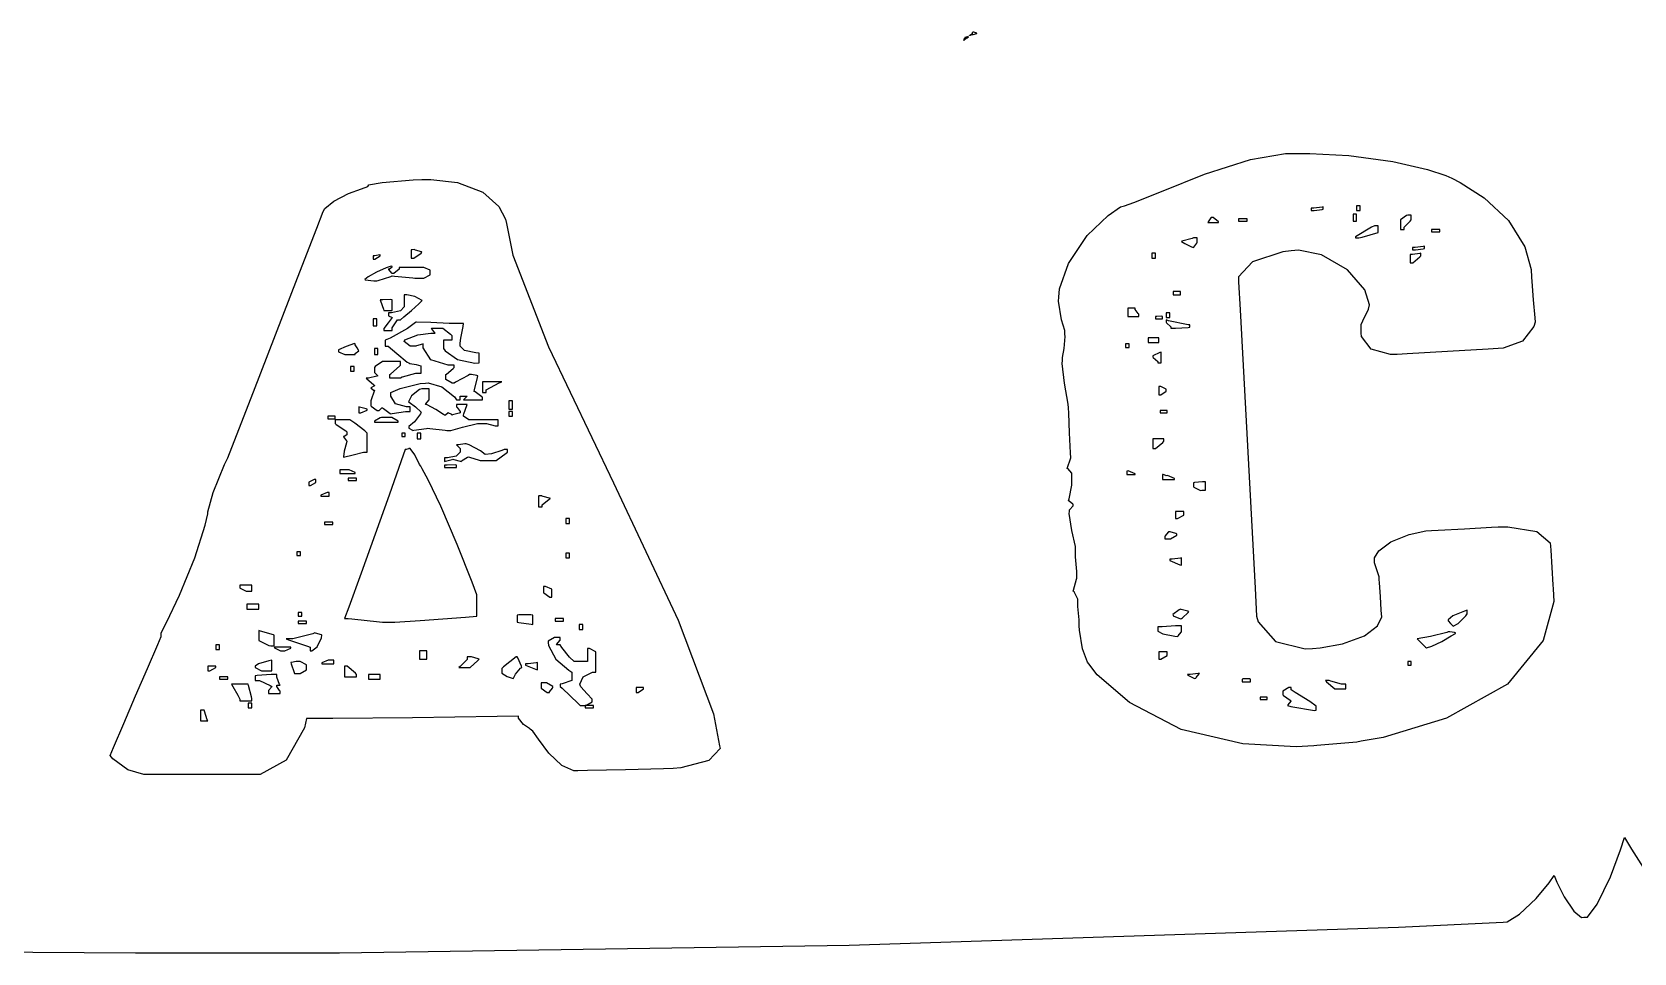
# Model space of a CAD drawing. Extents: x 71 to 283, y 22 to 328.
# Drawn here: x 173.41 to 220.87, y 21.52 to 48.82 of the extents above; entities that cross this region are included whole.
import ezdxf

# ---------------------------------------------------------------- set-up
doc = ezdxf.new("R2010")
doc.units = 0
doc.header["$MEASUREMENT"] = 0

msp = doc.modelspace()

# ---------------------------------------------------------------- linework, layer by layer
at = {"color": 40}
for points in [[(201.047, 48.6473), (201.047, 48.6473), (201.047, 48.6473), (201.047, 48.6473), (201.047, 48.6392), (201.013, 48.6131), (201.013, 48.6131), (201.013, 48.5771), (201.021, 48.587), (201.094, 48.6473), (201.119, 48.6473), (201.154, 48.6833), (201.126, 48.6833), (201.047, 48.6572), (201.047, 48.6473), (201.047, 48.6473), (201.047, 48.6473), (201.047, 48.6473)], [(201.19, 48.7193), (201.19, 48.7288), (201.294, 48.7549), (201.4, 48.7811), (201.4, 48.7895), (201.4, 48.7895), (201.312, 48.8156), (201.296, 48.8237), (201.296, 48.8237), (201.26, 48.799), (201.26, 48.7895), (201.26, 48.7729), (201.206, 48.7193), (201.19, 48.7193)]]:
    msp.add_lwpolyline(points, close=True, dxfattribs=at)
at = {"color": 7}
for points in [[(210.891, 45.2258), (211.274, 45.2258), (212.424, 45.1612), (213.725, 44.9887), (214.755, 44.7506), (215.303, 44.5685), (215.477, 44.486), (215.725, 44.3618), (216.431, 43.9099), (217.161, 43.2333), (217.639, 42.4519), (217.828, 41.7834), (217.84, 41.5576), (217.848, 41.4253), (217.892, 40.8877), (217.937, 40.349), (217.946, 40.2167), (217.91, 40.0939), (217.57, 39.6572), (217.001, 39.4504), (216.852, 39.4409), (216.552, 39.4243), (215.353, 39.3527), (214.153, 39.2825), (213.854, 39.2645), (213.661, 39.2645), (213.086, 39.4229), (212.804, 39.7937), (212.795, 39.8999), (212.795, 39.944), (212.795, 40.0431), (212.795, 40.0763), (212.795, 40.1493), (212.888, 40.3684), (212.998, 40.579), (213.008, 40.6054), (213.041, 40.7335), (212.897, 41.1787), (212.39, 41.7738), (211.618, 42.2176), (210.934, 42.358), (210.715, 42.3333), (210.467, 42.3072), (209.567, 42.0067), (209.161, 41.5643), (209.161, 41.4154), (209.205, 40.5874), (209.646, 32.3329), (209.69, 31.5033), (209.735, 31.3366), (210.256, 30.7496), (211.129, 30.5332), (211.35, 30.5511), (211.573, 30.569), (212.239, 30.6862), (212.888, 30.9177), (213.277, 31.2208), (213.4, 31.4882), (213.395, 31.5736), (213.385, 31.6797), (213.359, 32.0849), (213.333, 32.4914), (213.324, 32.5961), (213.324, 32.6678), (213.254, 32.88), (213.184, 33.0908), (213.184, 33.1611), (213.184, 33.2314), (213.313, 33.4381), (213.673, 33.7082), (214.211, 33.9259), (214.709, 34.0321), (214.878, 34.0431), (215.07, 34.0527), (215.85, 34.0968), (216.648, 34.1409), (216.852, 34.1492), (217.139, 34.1492), (217.999, 34.0128), (218.396, 33.682), (218.405, 33.5842), (218.414, 33.4615), (218.44, 32.9503), (218.466, 32.439), (218.476, 32.315), (218.499, 31.9388), (218.187, 30.7812), (217.129, 29.4886), (215.324, 28.4799), (213.438, 27.9108), (212.795, 27.7992), (212.663, 27.773), (211.481, 27.6669), (211.384, 27.6572), (210.862, 27.6269), (209.285, 27.7165), (207.456, 28.1478), (205.922, 28.9429), (204.97, 29.7684), (204.717, 30.0922), (204.681, 30.146), (204.535, 30.5373), (204.443, 31.0885), (204.435, 31.2208), (204.435, 31.3972), (204.399, 31.7941), (204.399, 31.9264), (204.399, 32.0063), (204.284, 32.2268), (204.258, 32.2433), (204.266, 32.2792), (204.355, 32.5975), (204.365, 32.6319), (204.365, 32.8263), (204.329, 33.2631), (204.329, 33.4078), (204.329, 33.5676), (204.213, 34.0472), (204.134, 34.546), (204.152, 34.6081), (204.152, 34.6618), (204.258, 34.7803), (204.258, 34.8189), (204.249, 34.8286), (204.134, 34.9167), (204.118, 34.925), (204.134, 34.987), (204.222, 35.3907), (204.222, 35.5244), (204.222, 35.5685), (204.222, 35.6676), (204.222, 35.7008), (204.222, 35.7449), (204.103, 35.8856), (204.082, 35.8771), (204.09, 35.9131), (204.178, 36.1692), (204.188, 36.1957), (204.178, 36.3456), (204.152, 36.9369), (204.126, 37.5281), (204.118, 37.677), (204.108, 37.7927), (204.002, 38.4101), (203.932, 38.9915), (203.942, 39.0881), (203.942, 39.1763), (203.988, 39.4367), (204.02, 39.7937), (204.012, 39.8639), (204.012, 39.9715), (203.91, 40.2925), (203.825, 40.8436), (203.835, 40.9582), (203.853, 41.2129), (204.118, 41.9587), (204.673, 42.7923), (205.293, 43.3888), (205.66, 43.6397), (205.776, 43.6742), (206.054, 43.7653), (206.871, 44.0958), (208.147, 44.6098), (209.515, 45.0441), (210.546, 45.2258), (210.891, 45.2258)], [(184.962, 44.45), (185.225, 44.4556), (186.017, 44.3604), (186.768, 44.0764), (187.242, 43.652), (187.439, 43.2774), (187.465, 43.1451), (187.658, 42.2081), (188.715, 39.4945), (190.637, 35.4542), (192.551, 31.3876), (193.596, 28.6136), (193.781, 27.6572), (193.798, 27.5787), (193.463, 27.23), (192.633, 27.0054), (192.404, 26.9875), (192.122, 26.9792), (190.993, 26.953), (189.865, 26.9269), (189.582, 26.9172), (189.462, 26.9172), (189.103, 27.0757), (188.717, 27.4423), (188.411, 27.8557), (188.242, 28.0913), (188.171, 28.1519), (188.153, 28.1699), (187.967, 28.2939), (187.818, 28.4786), (187.818, 28.5392), (187.191, 28.5309), (184.679, 28.4923), (182.324, 28.4689), (181.54, 28.4689), (181.478, 28.196), (180.939, 27.2314), (180.172, 26.8111), (179.917, 26.8111), (179.541, 26.8111), (178.412, 26.8111), (177.264, 26.8111), (176.882, 26.8111), (176.722, 26.8111), (176.247, 26.9489), (175.798, 27.2796), (175.719, 27.3761), (175.82, 27.6131), (176.124, 28.3242), (176.477, 29.14), (176.828, 29.9558), (177.134, 30.6669), (177.235, 30.9039), (177.235, 31.0086), (177.395, 31.3187), (177.777, 32.1248), (178.231, 33.23), (178.542, 34.2057), (178.612, 34.5364), (178.62, 34.5984), (178.778, 35.1675), (179.113, 36.0013), (179.211, 36.1957), (179.4, 36.6875), (179.969, 38.1607), (180.622, 39.8473), (181.274, 41.5339), (181.843, 43.0071), (182.033, 43.4979), (182.086, 43.5913), (182.352, 43.8132), (182.783, 44.0313), (183.174, 44.1773), (183.356, 44.2475), (183.374, 44.2736), (183.374, 44.2958), (183.783, 44.3618), (184.705, 44.4419), (184.962, 44.45)], [(212.655, 43.6742), (212.655, 43.6397), (212.655, 43.5599), (212.655, 43.5321), (212.681, 43.5321), (212.74, 43.5321), (212.761, 43.5321), (212.761, 43.5321), (212.761, 43.6397), (212.761, 43.6742), (212.733, 43.6742), (212.674, 43.6742), (212.655, 43.6742)], [(208.351, 43.3215), (208.341, 43.313), (208.253, 43.1973), (208.245, 43.1793), (208.323, 43.1793), (208.501, 43.1793), (208.562, 43.1793), (208.566, 43.1959), (208.405, 43.3215), (208.351, 43.3215)], [(209.161, 43.2855), (209.161, 43.2689), (209.161, 43.229), (209.161, 43.2153), (209.223, 43.2153), (209.363, 43.2153), (209.41, 43.2153), (209.41, 43.2333), (209.41, 43.2731), (209.41, 43.2855), (209.348, 43.2855), (209.207, 43.2855), (209.161, 43.2855)], [(211.314, 43.604), (211.314, 43.586), (211.314, 43.5462), (211.314, 43.5321), (211.402, 43.5321), (211.631, 43.5599), (211.667, 43.5681), (211.667, 43.586), (211.667, 43.6259), (211.667, 43.6383), (211.631, 43.6301), (211.393, 43.604), (211.314, 43.604)], [(212.549, 43.4276), (212.549, 43.3751), (212.549, 43.2551), (212.549, 43.2153), (212.575, 43.2153), (212.634, 43.2153), (212.655, 43.2153), (212.655, 43.2689), (212.655, 43.3888), (212.655, 43.4276), (212.655, 43.4276), (212.575, 43.4276), (212.549, 43.4276)], [(213.96, 43.2153), (213.96, 43.1546), (213.96, 43.0156), (213.96, 42.9687), (213.986, 42.9687), (214.045, 42.9687), (214.066, 42.9687), (214.066, 43.0403), (214.241, 43.2167), (214.277, 43.2513), (214.277, 43.2869), (214.277, 43.3656), (214.277, 43.3917), (214.25, 43.3917), (214.191, 43.3917), (214.172, 43.3917), (214.136, 43.3836), (213.96, 43.258), (213.96, 43.2153)], [(207.469, 42.6159), (207.469, 42.6159), (207.566, 42.5552), (207.768, 42.4575), (207.822, 42.4395), (207.83, 42.449), (207.917, 42.5633), (207.927, 42.5799), (207.927, 42.5799), (207.927, 42.6875), (207.927, 42.7221), (207.9, 42.7221), (207.841, 42.7221), (207.822, 42.7221), (207.786, 42.7041), (207.477, 42.6254), (207.469, 42.6159)], [(212.619, 42.7221), (212.645, 42.7221), (212.704, 42.7221), (212.725, 42.7221), (212.821, 42.7397), (213.29, 42.8847), (213.29, 42.9327), (213.29, 42.9327), (213.29, 43.0403), (213.29, 43.0749), (213.262, 43.0749), (213.203, 43.0749), (213.184, 43.0749), (213.096, 43.0403), (212.627, 42.7482), (212.619, 42.7221)], [(214.878, 42.9687), (214.878, 42.9521), (214.878, 42.9122), (214.878, 42.8985), (214.938, 42.8985), (215.077, 42.8985), (215.124, 42.8985), (215.124, 42.9161), (215.124, 42.9563), (215.124, 42.9687), (215.062, 42.9687), (214.923, 42.9687), (214.878, 42.9687)], [(184.643, 42.3693), (184.643, 42.3072), (184.643, 42.1679), (184.643, 42.121), (184.722, 42.121), (184.934, 42.2712), (184.962, 42.2974), (184.944, 42.3072), (184.766, 42.3609), (184.749, 42.3693), (184.74, 42.3788), (184.667, 42.3693), (184.643, 42.3693)], [(206.587, 42.2631), (206.587, 42.2286), (206.587, 42.1488), (206.587, 42.121), (206.613, 42.121), (206.671, 42.121), (206.692, 42.121), (206.692, 42.121), (206.692, 42.2286), (206.692, 42.2631), (206.666, 42.2631), (206.606, 42.2631), (206.587, 42.2631)], [(214.242, 42.2271), (214.242, 42.1665), (214.242, 42.0275), (214.242, 41.9806), (214.321, 41.9806), (214.532, 42.1584), (214.559, 42.1929), (214.559, 42.2106), (214.559, 42.2508), (214.559, 42.2631), (214.532, 42.2547), (214.314, 42.2271), (214.242, 42.2271)], [(214.313, 42.4395), (214.313, 42.4229), (214.313, 42.3831), (214.313, 42.3693), (214.401, 42.3693), (214.629, 42.3954), (214.665, 42.4035), (214.665, 42.4215), (214.665, 42.4614), (214.665, 42.4737), (214.629, 42.4656), (214.391, 42.4395), (214.313, 42.4395)], [(183.268, 41.4874), (183.276, 41.4789), (183.534, 41.4514), (183.621, 41.4514), (183.665, 41.4609), (184.036, 41.5756), (184.08, 41.5918), (184.15, 41.5837), (184.687, 41.5315), (184.749, 41.5216), (184.802, 41.5216), (184.922, 41.5216), (184.962, 41.5216), (185.022, 41.5216), (185.208, 41.6292), (185.208, 41.6638), (185.208, 41.6814), (185.208, 41.7216), (185.208, 41.734), (185.208, 41.7615), (185.022, 41.8401), (184.962, 41.8401), (184.793, 41.8401), (184.416, 41.8401), (184.29, 41.8401), (184.29, 41.7961), (184.132, 41.6638), (184.08, 41.6638), (184.07, 41.6733), (183.982, 41.7876), (183.974, 41.8042), (184, 41.8042), (184.08, 41.8578), (184.08, 41.8744), (184.052, 41.8842), (183.902, 41.8345), (183.619, 41.7079), (183.364, 41.5685), (183.268, 41.4874), (183.268, 41.4874)], [(183.515, 42.1929), (183.515, 42.1665), (183.515, 42.1072), (183.515, 42.0867), (183.567, 42.0867), (183.727, 42.1929), (183.727, 42.2271), (183.709, 42.219), (183.563, 42.1929), (183.515, 42.1929)], [(183.727, 40.8862), (183.735, 40.852), (183.823, 40.6054), (183.833, 40.5694), (183.894, 40.5694), (184.033, 40.5694), (184.08, 40.5694), (184.08, 40.6495), (184.08, 40.827), (184.08, 40.8862), (184.044, 40.8961), (183.805, 40.8862), (183.727, 40.8862)], [(184.433, 41.0284), (184.433, 40.9497), (184.433, 40.7705), (184.433, 40.7099), (184.433, 40.6714), (184.321, 40.5529), (184.06, 40.4992), (183.974, 40.4992), (183.974, 40.4827), (183.974, 40.4428), (183.974, 40.429), (183.974, 40.411), (184.08, 40.3571), (184.08, 40.3571), (184.08, 40.3571), (183.956, 40.2043), (183.833, 40.0293), (183.833, 39.9701), (183.894, 39.9701), (184.033, 39.9701), (184.08, 39.9701), (184.08, 40.0498), (184.237, 40.2869), (184.29, 40.2869), (184.324, 40.2869), (184.426, 40.3765), (184.653, 40.5694), (184.866, 40.7638), (184.962, 40.852), (184.962, 40.852), (184.966, 40.8658), (184.749, 40.9801), (184.511, 41.0284), (184.433, 41.0284)], [(207.221, 41.1346), (207.221, 41.1081), (207.221, 41.0489), (207.221, 41.0284), (207.274, 41.0284), (207.393, 41.0284), (207.433, 41.0284), (207.433, 41.0559), (207.433, 41.1152), (207.433, 41.1346), (207.38, 41.1346), (207.26, 41.1346), (207.221, 41.1346)], [(205.882, 40.6396), (205.882, 40.579), (205.882, 40.44), (205.882, 40.3931), (205.96, 40.3931), (206.138, 40.3931), (206.199, 40.3931), (206.199, 40.411), (206.199, 40.4509), (206.199, 40.4633), (206.181, 40.4813), (206.092, 40.6012), (206.092, 40.6396), (206.039, 40.6396), (205.92, 40.6396), (205.882, 40.6396)], [(206.692, 40.3931), (206.692, 40.3765), (206.692, 40.3366), (206.692, 40.3229), (206.744, 40.3229), (206.864, 40.3229), (206.904, 40.3229), (206.904, 40.3408), (206.904, 40.3807), (206.904, 40.3931), (206.877, 40.4026), (206.737, 40.3931), (206.692, 40.3931)], [(207.01, 40.4992), (207.01, 40.4647), (207.01, 40.3849), (207.01, 40.3571), (207.036, 40.3571), (207.096, 40.3571), (207.117, 40.3571), (207.117, 40.3571), (207.117, 40.4647), (207.117, 40.4992), (207.089, 40.4992), (207.029, 40.4992), (207.01, 40.4992)], [(184.785, 40.2167), (184.775, 40.2086), (184.537, 40.0322), (184.016, 39.7496), (183.867, 39.6875), (183.867, 39.6434), (183.867, 39.5443), (183.867, 39.5111), (183.956, 39.5111), (184.22, 39.292), (184.519, 39.0356), (184.573, 39.0179), (184.599, 38.9999), (184.788, 38.9654), (184.926, 38.9255), (184.926, 38.9117), (184.926, 38.8592), (184.926, 38.7396), (184.926, 38.6994), (184.775, 38.6994), (184.379, 38.5865), (184.326, 38.559), (184.246, 38.559), (184.069, 38.559), (184.01, 38.559), (184.01, 38.5865), (184.01, 38.6457), (184.01, 38.6651), (184.044, 38.6913), (184.299, 38.9199), (184.326, 38.946), (184.326, 38.9738), (184.326, 39.0331), (184.326, 39.0521), (184.211, 39.0521), (183.953, 39.0521), (183.867, 39.0521), (183.788, 39.0521), (183.577, 38.9033), (183.551, 38.8758), (183.551, 38.8758), (183.551, 38.771), (183.551, 38.7354), (183.559, 38.7269), (183.647, 38.6387), (183.657, 38.6292), (183.621, 38.6211), (183.382, 38.559), (183.304, 38.559), (183.33, 38.5424), (183.523, 38.3741), (183.551, 38.3466), (183.551, 38.33), (183.444, 38.2764), (183.444, 38.2764), (183.444, 38.2764), (183.523, 38.2062), (183.551, 38.2062), (183.541, 38.1716), (183.453, 37.9236), (183.444, 37.8876), (183.444, 37.8876), (183.444, 37.7832), (183.444, 37.7472), (183.453, 37.7306), (183.63, 37.6068), (183.691, 37.6068), (183.691, 37.6068), (183.77, 37.677), (183.797, 37.677), (183.823, 37.6604), (184.016, 37.5186), (184.044, 37.5006), (184.078, 37.5102), (184.475, 37.5708), (184.609, 37.5708), (184.609, 37.5708), (184.609, 37.677), (184.609, 37.7112), (184.501, 37.7112), (184.18, 37.8008), (184.044, 38.0256), (184.044, 38.1), (184.044, 38.1399), (184.317, 38.2584), (184.908, 38.4006), (185.068, 38.4168), (185.146, 38.4267), (185.552, 38.3025), (185.922, 38.0037), (185.984, 37.9236), (186.01, 37.9236), (186.069, 37.9236), (186.09, 37.9236), (186.09, 37.9511), (186.09, 38.0104), (186.09, 38.0298), (186.142, 38.0298), (186.262, 38.0298), (186.303, 38.0298), (186.293, 38.0213), (186.205, 37.9331), (186.196, 37.9236), (186.337, 37.9236), (186.654, 37.9236), (186.76, 37.9236), (186.76, 37.9416), (186.76, 37.9815), (186.76, 37.9938), (186.734, 38.0118), (186.539, 38.1536), (186.513, 38.1702), (186.522, 38.2143), (186.61, 38.5851), (186.619, 38.6292), (186.592, 38.6387), (186.426, 38.6651), (186.373, 38.6651), (186.329, 38.6387), (185.958, 38.4447), (185.914, 38.4168), (185.852, 38.4168), (185.667, 38.5244), (185.667, 38.559), (185.667, 38.5865), (185.667, 38.6457), (185.667, 38.6651), (185.693, 38.6828), (185.886, 38.8497), (185.914, 38.8758), (185.914, 38.8938), (185.914, 38.9336), (185.914, 38.946), (185.742, 38.946), (185.229, 39.1061), (184.996, 39.4628), (184.996, 39.5813), (184.978, 39.5732), (184.802, 39.5206), (184.785, 39.5111), (184.758, 39.5111), (184.699, 39.5111), (184.679, 39.5111), (184.617, 39.5111), (184.433, 39.6515), (184.433, 39.6515), (184.459, 39.6956), (184.838, 39.842), (185.221, 39.8999), (185.349, 39.8999), (185.339, 39.9094), (185.252, 40.0237), (185.244, 40.0403), (185.305, 40.0403), (185.444, 40.0403), (185.491, 40.0403), (185.579, 40.0403), (185.808, 39.8639), (185.844, 39.8279), (185.844, 39.8279), (185.844, 39.7235), (185.844, 39.6875), (185.782, 39.6875), (185.642, 39.6875), (185.597, 39.6875), (185.597, 39.6268), (185.597, 39.4878), (185.597, 39.4409), (185.649, 39.3707), (186.019, 39.11), (186.531, 39.0095), (186.655, 39.0179), (186.655, 39.0881), (186.655, 39.2465), (186.655, 39.2987), (186.557, 39.3086), (186.227, 39.3845), (186.09, 39.5069), (186.09, 39.5471), (186.09, 39.5965), (186.116, 39.7454), (186.178, 40.0925), (186.196, 40.1807), (186.134, 40.1807), (185.995, 40.1807), (185.95, 40.1807), (185.766, 40.1807), (185.221, 40.2124), (184.802, 40.2262), (184.785, 40.2167)], [(183.515, 40.3229), (183.515, 40.2703), (183.515, 40.1507), (183.515, 40.1105), (183.541, 40.1105), (183.6, 40.1105), (183.621, 40.1105), (183.621, 40.1645), (183.621, 40.284), (183.621, 40.3229), (183.593, 40.3229), (183.534, 40.3229), (183.515, 40.3229)], [(207.01, 40.2869), (207.01, 40.2703), (207.01, 40.2304), (207.01, 40.2167), (207.027, 40.2001), (207.151, 40.0801), (207.151, 40.0403), (207.292, 40.0403), (207.662, 40.0678), (207.716, 40.0763), (207.716, 40.0939), (207.716, 40.1341), (207.716, 40.1465), (207.662, 40.138), (207.081, 40.2608), (207.01, 40.2869)], [(182.492, 39.3707), (182.492, 39.3442), (182.677, 39.2645), (182.739, 39.2645), (182.8, 39.2645), (182.939, 39.2645), (182.985, 39.2645), (182.985, 39.292), (183.092, 39.3707), (183.092, 39.3707), (183.092, 39.3707), (183.038, 39.4642), (182.985, 39.5524), (182.985, 39.5813), (182.967, 39.5912), (182.711, 39.503), (182.492, 39.4035), (182.492, 39.3707)], [(183.551, 39.4409), (183.551, 39.3968), (183.551, 39.2977), (183.551, 39.2645), (183.577, 39.2645), (183.636, 39.2645), (183.657, 39.2645), (183.657, 39.3086), (183.657, 39.4077), (183.657, 39.4409), (183.629, 39.4409), (183.57, 39.4409), (183.551, 39.4409)], [(205.81, 39.5813), (205.81, 39.5552), (205.81, 39.4959), (205.81, 39.4751), (205.836, 39.4751), (205.896, 39.4751), (205.916, 39.4751), (205.916, 39.503), (205.916, 39.5623), (205.916, 39.5813), (205.889, 39.5813), (205.829, 39.5813), (205.81, 39.5813)], [(206.481, 39.7577), (206.481, 39.7577), (206.481, 39.6529), (206.481, 39.6173), (206.56, 39.6173), (206.737, 39.6173), (206.798, 39.6173), (206.798, 39.6529), (206.798, 39.7316), (206.798, 39.7577), (206.718, 39.7577), (206.54, 39.7577), (206.481, 39.7577)], [(206.622, 39.1943), (206.63, 39.1763), (206.764, 39.0578), (206.764, 39.0179), (206.79, 39.0179), (206.848, 39.0179), (206.868, 39.0179), (206.868, 39.0977), (206.868, 39.2755), (206.868, 39.3347), (206.824, 39.3266), (206.622, 39.2271), (206.622, 39.1943)], [(182.845, 38.9117), (182.845, 38.8772), (182.845, 38.7974), (182.845, 38.7696), (182.871, 38.7696), (182.93, 38.7696), (182.951, 38.7696), (182.951, 38.7696), (182.951, 38.8772), (182.951, 38.9117), (182.923, 38.9117), (182.864, 38.9117), (182.845, 38.9117)], [(186.76, 38.4528), (186.76, 38.3741), (186.76, 38.1963), (186.76, 38.136), (186.786, 38.136), (186.846, 38.136), (186.866, 38.136), (186.866, 38.2157), (187.245, 38.4267), (187.325, 38.4528), (187.183, 38.4528), (186.865, 38.4528), (186.76, 38.4528)], [(184.573, 37.8534), (184.581, 37.8449), (184.775, 37.7088), (184.934, 37.5528), (184.926, 37.5349), (184.916, 37.5006), (184.736, 37.2678), (184.573, 37.1256), (184.573, 37.0776), (184.573, 37.0776), (184.679, 37.0237), (184.679, 37.0057), (184.723, 37.0156), (185.094, 37.0692), (185.138, 37.0776), (185.19, 37.0692), (185.648, 37.0156), (185.702, 37.0057), (185.818, 37.0057), (186.165, 37.1119), (186.611, 37.2181), (186.76, 37.2181), (186.875, 37.2181), (187.132, 37.1479), (187.219, 37.1479), (187.219, 37.192), (187.219, 37.2911), (187.219, 37.3242), (187.015, 37.3242), (186.559, 37.3242), (186.407, 37.3242), (186.353, 37.3242), (186.196, 37.4304), (186.196, 37.4646), (186.205, 37.5006), (186.293, 37.7486), (186.303, 37.7832), (186.223, 37.7832), (186.043, 37.7832), (185.984, 37.7832), (185.984, 37.7652), (185.984, 37.7254), (185.984, 37.7112), (186.001, 37.695), (186.09, 37.5751), (186.09, 37.5349), (186.063, 37.5267), (185.87, 37.4745), (185.844, 37.4646), (185.844, 37.4826), (185.738, 37.5349), (185.738, 37.5349), (185.738, 37.5349), (185.657, 37.4646), (185.631, 37.4646), (185.596, 37.4826), (185.375, 37.6372), (185.12, 37.7747), (185.068, 37.7832), (185.076, 37.8008), (185.163, 37.907), (185.172, 37.9236), (185.172, 38.0037), (185.172, 38.1811), (185.172, 38.2404), (185.119, 38.2404), (185, 38.2404), (184.962, 38.2404), (184.89, 38.2242), (184.647, 38.034), (184.563, 37.8629), (184.573, 37.8534)], [(206.798, 38.3124), (206.798, 38.2503), (206.798, 38.1109), (206.798, 38.064), (206.851, 38.064), (207.01, 38.1716), (207.01, 38.2062), (207.01, 38.2337), (206.851, 38.3124), (206.798, 38.3124)], [(183.092, 37.7112), (183.092, 37.6671), (183.092, 37.568), (183.092, 37.5349), (183.152, 37.5349), (183.338, 37.6149), (183.338, 37.641), (183.311, 37.6509), (183.108, 37.7031), (183.092, 37.7112)], [(187.537, 37.8876), (187.537, 37.8273), (187.537, 37.688), (187.537, 37.641), (187.563, 37.641), (187.621, 37.641), (187.642, 37.641), (187.642, 37.7031), (187.642, 37.8425), (187.642, 37.8876), (187.616, 37.8876), (187.556, 37.8876), (187.537, 37.8876)], [(187.537, 37.5708), (187.537, 37.5363), (187.537, 37.4579), (187.537, 37.4304), (187.563, 37.4304), (187.621, 37.4304), (187.642, 37.4304), (187.642, 37.4661), (187.642, 37.5447), (187.642, 37.5708), (187.616, 37.5708), (187.556, 37.5708), (187.537, 37.5708)], [(206.834, 37.6068), (206.834, 37.5888), (206.834, 37.549), (206.834, 37.5349), (206.886, 37.5349), (207.005, 37.5349), (207.045, 37.5349), (207.045, 37.5528), (207.045, 37.5941), (207.045, 37.6068), (206.991, 37.6068), (206.872, 37.6068), (206.834, 37.6068)], [(182.174, 37.4304), (182.174, 37.4124), (182.174, 37.3726), (182.174, 37.3585), (182.226, 37.3585), (182.346, 37.3585), (182.386, 37.3585), (182.386, 37.3765), (182.386, 37.4177), (182.386, 37.4304), (182.332, 37.4304), (182.213, 37.4304), (182.174, 37.4304)], [(182.386, 37.3242), (182.386, 37.2981), (182.386, 37.2389), (182.386, 37.2181), (182.421, 37.192), (182.703, 36.999), (182.739, 36.9715), (182.739, 36.9549), (182.739, 36.915), (182.739, 36.9013), (182.739, 36.8833), (182.659, 36.8293), (182.633, 36.8293), (182.641, 36.8212), (182.729, 36.7069), (182.739, 36.6889), (182.721, 36.6448), (182.659, 36.394), (182.633, 36.2299), (182.633, 36.2299), (182.641, 36.2218), (182.92, 36.2892), (183.233, 36.3721), (183.338, 36.3721), (183.338, 36.5139), (183.338, 36.8307), (183.338, 36.9355), (183.267, 36.9976), (182.976, 37.2237), (182.824, 37.3242), (182.775, 37.3242), (182.677, 37.3242), (182.458, 37.3242), (182.386, 37.3242)], [(183.551, 37.254), (183.727, 37.254), (184.124, 37.254), (184.256, 37.254), (184.256, 37.2897), (184.07, 37.3944), (184.01, 37.3944), (183.948, 37.3944), (183.807, 37.3944), (183.761, 37.3944), (183.726, 37.3863), (183.551, 37.2868), (183.551, 37.254)], [(184.362, 36.9355), (184.362, 36.9094), (184.362, 36.8501), (184.362, 36.8293), (184.388, 36.8293), (184.446, 36.8293), (184.467, 36.8293), (184.467, 36.8572), (184.467, 36.9164), (184.467, 36.9355), (184.441, 36.9355), (184.381, 36.9355), (184.362, 36.9355)], [(184.82, 36.9355), (184.82, 36.8914), (184.82, 36.7923), (184.82, 36.7591), (184.846, 36.7591), (184.905, 36.7591), (184.926, 36.7591), (184.926, 36.8032), (184.926, 36.9023), (184.926, 36.9355), (184.898, 36.9355), (184.839, 36.9355), (184.82, 36.9355)], [(185.984, 36.5827), (185.993, 36.5746), (186.081, 36.4864), (186.09, 36.4765), (186.09, 36.4603), (186.09, 36.4201), (186.09, 36.4063), (186.09, 36.3679), (185.98, 36.2493), (185.718, 36.1957), (185.631, 36.1957), (185.631, 36.1692), (185.631, 36.11), (185.631, 36.0895), (185.657, 36.099), (185.852, 36.1516), (185.878, 36.1597), (185.904, 36.1516), (186.098, 36.099), (186.126, 36.0895), (186.134, 36.1075), (186.309, 36.2218), (186.337, 36.2299), (186.371, 36.2218), (186.654, 36.1336), (186.69, 36.1237), (186.778, 36.1237), (186.976, 36.1237), (187.042, 36.1237), (187.157, 36.1237), (187.457, 36.3375), (187.501, 36.3721), (187.501, 36.3897), (187.501, 36.4299), (187.501, 36.4423), (187.474, 36.4423), (187.415, 36.4423), (187.395, 36.4423), (187.333, 36.4162), (187.021, 36.3195), (186.832, 36.3001), (186.832, 36.3001), (186.832, 36.3001), (186.694, 36.4063), (186.363, 36.5841), (186.267, 36.6187), (186.231, 36.6102), (186.045, 36.5827), (185.984, 36.5827)], [(206.622, 36.7591), (206.622, 36.6889), (206.622, 36.5305), (206.622, 36.4765), (206.7, 36.4765), (206.912, 36.6543), (206.94, 36.6889), (206.94, 36.7069), (206.94, 36.7467), (206.94, 36.7591), (206.86, 36.7591), (206.681, 36.7591), (206.622, 36.7591)], [(184.467, 36.4423), (184.349, 36.1061), (183.992, 35.0945), (183.58, 33.9383), (183.162, 32.7822), (182.793, 31.7707), (182.669, 31.4331), (182.695, 31.4331), (182.754, 31.4331), (182.775, 31.4331), (182.879, 31.4248), (183.7, 31.3366), (183.797, 31.3269), (183.823, 31.3269), (183.883, 31.3269), (183.903, 31.3269), (184.156, 31.3269), (184.912, 31.3765), (186.249, 31.4772), (186.583, 31.5033), (186.583, 31.6632), (186.583, 32.0201), (186.583, 32.1386), (186.446, 32.5148), (186.006, 33.6324), (185.517, 34.7707), (185.145, 35.5466), (184.97, 35.8771), (184.926, 35.9474), (184.89, 36.0013), (184.749, 36.292), (184.617, 36.4765), (184.573, 36.4765), (184.563, 36.4684), (184.49, 36.4423), (184.467, 36.4423)], [(182.527, 35.8429), (182.527, 35.8165), (182.527, 35.7572), (182.527, 35.7367), (182.641, 35.7367), (182.899, 35.7367), (182.985, 35.7367), (182.985, 35.7643), (182.8, 35.8429), (182.739, 35.8429), (182.685, 35.8429), (182.565, 35.8429), (182.527, 35.8429)], [(185.631, 35.9833), (185.631, 35.9668), (185.631, 35.9269), (185.631, 35.9131), (185.72, 35.9131), (185.918, 35.9131), (185.984, 35.9131), (185.984, 35.9311), (185.984, 35.971), (185.984, 35.9833), (185.948, 35.9929), (185.71, 35.9833), (185.631, 35.9833)], [(205.846, 35.8069), (205.846, 35.7808), (205.846, 35.7216), (205.846, 35.7008), (205.907, 35.7008), (206.045, 35.7008), (206.092, 35.7008), (206.092, 35.7283), (205.89, 35.8165), (205.846, 35.8069)], [(206.904, 35.7008), (206.904, 35.7008), (206.904, 35.596), (206.904, 35.5604), (206.992, 35.5604), (207.191, 35.5604), (207.257, 35.5604), (207.257, 35.5879), (207.054, 35.6761), (207.01, 35.6665), (207, 35.6761), (206.927, 35.7008), (206.904, 35.7008)], [(181.61, 35.4542), (181.61, 35.4376), (181.61, 35.3977), (181.61, 35.384), (181.663, 35.384), (181.821, 35.4637), (181.821, 35.4901), (181.821, 35.5078), (181.821, 35.548), (181.821, 35.5604), (181.767, 35.5604), (181.61, 35.4817), (181.61, 35.4542)], [(181.963, 35.0655), (182.024, 35.0655), (182.163, 35.0655), (182.21, 35.0655), (182.21, 35.0931), (182.21, 35.1524), (182.21, 35.1717), (182.148, 35.1717), (181.963, 35.0931), (181.963, 35.0655)], [(182.775, 35.5946), (182.775, 35.5783), (182.775, 35.5381), (182.775, 35.5244), (182.835, 35.5244), (182.975, 35.5244), (183.021, 35.5244), (183.021, 35.5424), (183.021, 35.5822), (183.021, 35.5946), (182.959, 35.5946), (182.82, 35.5946), (182.775, 35.5946)], [(207.822, 35.4542), (207.822, 35.4281), (207.822, 35.3688), (207.822, 35.348), (207.83, 35.3314), (208.033, 35.2337), (208.069, 35.2419), (208.095, 35.2419), (208.154, 35.2419), (208.175, 35.2419), (208.175, 35.3039), (208.175, 35.4446), (208.175, 35.4901), (208.087, 35.4901), (207.856, 35.4637), (207.822, 35.4542)], [(188.419, 35.0655), (188.419, 34.987), (188.419, 34.8093), (188.419, 34.7486), (188.445, 34.7486), (188.503, 34.7486), (188.524, 34.7486), (188.524, 34.8106), (188.728, 34.9691), (188.772, 34.9953), (188.744, 35.0049), (188.55, 35.0573), (188.524, 35.0655), (188.514, 35.0752), (188.427, 35.0752), (188.419, 35.0655)], [(182.069, 34.2897), (182.069, 34.2732), (182.069, 34.2332), (182.069, 34.2194), (182.13, 34.2194), (182.269, 34.2194), (182.316, 34.2194), (182.316, 34.2374), (182.316, 34.2773), (182.316, 34.2897), (182.254, 34.2897), (182.114, 34.2897), (182.069, 34.2897)], [(189.229, 34.3958), (189.229, 34.3614), (189.229, 34.2828), (189.229, 34.2553), (189.256, 34.2553), (189.315, 34.2553), (189.335, 34.2553), (189.335, 34.2911), (189.335, 34.3697), (189.335, 34.3958), (189.308, 34.3958), (189.249, 34.3958), (189.229, 34.3958)], [(207.293, 34.6081), (207.293, 34.5557), (207.293, 34.4358), (207.293, 34.3958), (207.353, 34.3958), (207.54, 34.5019), (207.54, 34.5364), (207.54, 34.5543), (207.54, 34.5956), (207.54, 34.6081), (207.477, 34.6081), (207.338, 34.6081), (207.293, 34.6081)], [(207.081, 34.0072), (207.071, 33.999), (206.983, 33.8846), (206.974, 33.8667), (206.974, 33.8501), (206.974, 33.8102), (206.974, 33.7964), (207, 33.7964), (207.06, 33.7964), (207.081, 33.7964), (207.141, 33.7964), (207.327, 33.9025), (207.327, 33.9369), (207.3, 33.9549), (207.134, 34.0072), (207.081, 34.0072)], [(181.258, 33.4078), (181.258, 33.3816), (181.258, 33.3223), (181.258, 33.3017), (181.284, 33.3017), (181.343, 33.3017), (181.364, 33.3017), (181.364, 33.3292), (181.364, 33.3885), (181.364, 33.4078), (181.336, 33.4078), (181.277, 33.4078), (181.258, 33.4078)], [(189.229, 33.3733), (189.229, 33.3389), (189.229, 33.2589), (189.229, 33.2314), (189.256, 33.2314), (189.315, 33.2314), (189.335, 33.2314), (189.335, 33.2314), (189.335, 33.3389), (189.335, 33.3733), (189.308, 33.3733), (189.249, 33.3733), (189.229, 33.3733)], [(207.117, 33.197), (207.117, 33.1529), (207.415, 33.0302), (207.469, 33.0206), (207.469, 33.0743), (207.469, 33.1928), (207.469, 33.2314), (207.433, 33.2231), (207.195, 33.197), (207.117, 33.197)], [(179.564, 32.4197), (179.564, 32.4032), (179.564, 32.3632), (179.564, 32.3494), (179.572, 32.3329), (179.75, 32.2433), (179.81, 32.2433), (179.837, 32.2433), (179.896, 32.2433), (179.917, 32.2433), (179.917, 32.2874), (179.917, 32.3867), (179.917, 32.4197), (179.828, 32.4197), (179.63, 32.4197), (179.564, 32.4197)], [(188.56, 32.3853), (188.56, 32.3412), (188.56, 32.2419), (188.56, 32.2089), (188.568, 32.1923), (188.746, 32.0669), (188.806, 32.0669), (188.806, 32.1207), (188.806, 32.2406), (188.806, 32.2792), (188.806, 32.3067), (188.62, 32.3853), (188.56, 32.3853)], [(179.776, 31.8561), (179.776, 31.8217), (179.776, 31.7417), (179.776, 31.7142), (179.864, 31.7142), (180.063, 31.7142), (180.129, 31.7142), (180.129, 31.7142), (180.129, 31.8217), (180.129, 31.8561), (180.041, 31.8561), (179.842, 31.8561), (179.776, 31.8561)], [(181.292, 31.6095), (181.292, 31.5832), (181.292, 31.524), (181.292, 31.5033), (181.318, 31.5033), (181.378, 31.5033), (181.398, 31.5033), (181.398, 31.5309), (181.398, 31.5902), (181.398, 31.6095), (181.37, 31.6095), (181.311, 31.6095), (181.292, 31.6095)], [(181.292, 31.3614), (181.292, 31.3449), (181.292, 31.3049), (181.292, 31.2911), (181.354, 31.2911), (181.493, 31.2911), (181.54, 31.2911), (181.54, 31.309), (181.54, 31.349), (181.54, 31.3614), (181.478, 31.3614), (181.337, 31.3614), (181.292, 31.3614)], [(187.784, 31.5378), (187.784, 31.4854), (187.784, 31.3669), (187.784, 31.3269), (187.828, 31.3187), (188.199, 31.2663), (188.243, 31.2567), (188.243, 31.3269), (188.243, 31.4854), (188.243, 31.5378), (188.189, 31.5474), (187.828, 31.5474), (187.784, 31.5378)], [(188.913, 31.4331), (188.913, 31.4151), (188.913, 31.3752), (188.913, 31.3614), (188.973, 31.3614), (189.112, 31.3614), (189.159, 31.3614), (189.159, 31.3793), (189.159, 31.4206), (189.159, 31.4331), (189.097, 31.4331), (188.958, 31.4331), (188.913, 31.4331)], [(207.221, 31.5378), (207.221, 31.5116), (207.433, 31.4248), (207.469, 31.4331), (207.495, 31.4509), (207.662, 31.6177), (207.68, 31.6439), (207.652, 31.6536), (207.459, 31.7059), (207.433, 31.7142), (207.397, 31.6976), (207.213, 31.5529), (207.221, 31.5378)], [(215.371, 31.3972), (215.371, 31.3697), (215.441, 31.2829), (215.511, 31.2208), (215.511, 31.2208), (215.52, 31.2126), (215.67, 31.2925), (215.892, 31.513), (215.936, 31.5736), (215.936, 31.6012), (215.936, 31.6604), (215.936, 31.6797), (215.848, 31.6536), (215.507, 31.513), (215.371, 31.3972), (215.371, 31.3972)], [(180.129, 31.0803), (180.129, 31.0183), (180.129, 30.8791), (180.129, 30.8322), (180.129, 30.7799), (180.42, 30.6393), (180.482, 30.6214), (180.508, 30.6214), (180.566, 30.6214), (180.586, 30.6214), (180.586, 30.7013), (180.586, 30.8791), (180.586, 30.9383), (180.56, 30.948), (180.173, 31.0624), (180.129, 31.0803)], [(180.939, 30.8322), (181.01, 30.806), (181.574, 30.6131), (181.645, 30.5856), (181.645, 30.5594), (181.645, 30.5001), (181.645, 30.4794), (181.699, 30.4794), (181.86, 30.5911), (181.98, 30.8598), (181.997, 30.9383), (181.98, 30.948), (181.803, 31.0003), (181.787, 31.0086), (181.733, 30.9824), (181.138, 30.8322), (180.939, 30.8322)], [(188.7, 30.7275), (188.709, 30.6393), (188.933, 30.2342), (189.317, 29.8993), (189.406, 29.8456), (189.406, 29.7932), (189.406, 29.6733), (189.406, 29.6333), (189.406, 29.5989), (189.115, 29.5024), (189.053, 29.4928), (189.053, 29.4749), (189.053, 29.4349), (189.053, 29.4211), (189.115, 29.3688), (189.592, 28.9112), (189.654, 28.8575), (189.68, 28.8575), (189.738, 28.8575), (189.758, 28.8575), (189.821, 28.8575), (190.007, 28.9636), (190.007, 28.9981), (190.007, 29.0491), (189.857, 29.202), (189.67, 29.4128), (189.654, 29.4569), (189.636, 29.4928), (189.737, 29.705), (190.018, 29.8456), (190.111, 29.8456), (190.111, 29.9875), (190.111, 30.3044), (190.111, 30.4092), (190.111, 30.445), (189.925, 30.5511), (189.865, 30.5511), (189.865, 30.4546), (189.865, 30.2355), (189.865, 30.1625), (189.776, 30.1625), (189.578, 30.1625), (189.512, 30.1625), (189.468, 30.1625), (189.335, 30.2907), (189.105, 30.5773), (189.053, 30.6558), (189.027, 30.6558), (188.968, 30.6558), (188.948, 30.6558), (188.957, 30.6737), (189.043, 30.7812), (189.053, 30.7978), (189.053, 30.8157), (189.053, 30.8556), (189.053, 30.8681), (189.027, 30.8681), (188.968, 30.8681), (188.948, 30.8681), (188.886, 30.8681), (188.7, 30.7633), (188.7, 30.7275)], [(189.618, 31.2567), (189.618, 31.2222), (189.618, 31.1423), (189.618, 31.1147), (189.644, 31.1147), (189.703, 31.1147), (189.724, 31.1147), (189.724, 31.1147), (189.724, 31.2222), (189.724, 31.2567), (189.697, 31.2567), (189.637, 31.2567), (189.618, 31.2567)], [(206.764, 31.185), (206.764, 31.1588), (206.764, 31.101), (206.764, 31.0803), (206.764, 31.0555), (206.917, 30.9783), (207.265, 30.9135), (207.363, 30.9039), (207.371, 30.9218), (207.459, 31.0279), (207.469, 31.0444), (207.469, 31.0885), (207.469, 31.1878), (207.469, 31.2208), (207.293, 31.2208), (206.896, 31.185), (206.764, 31.185)], [(214.453, 30.8322), (214.701, 30.5856), (214.727, 30.569), (214.883, 30.6173), (215.181, 30.7578), (215.459, 30.919), (215.583, 30.9866), (215.583, 31.0086), (215.555, 31.0183), (215.416, 31.0444), (215.371, 31.0444), (215.327, 31.0183), (214.846, 30.8997), (214.453, 30.8322), (214.453, 30.8322)], [(178.858, 30.6558), (178.858, 30.6558), (178.858, 30.5511), (178.858, 30.5153), (178.884, 30.5153), (178.944, 30.5153), (178.965, 30.5153), (178.965, 30.5153), (178.965, 30.6214), (178.965, 30.6558), (178.937, 30.6558), (178.878, 30.6558), (178.858, 30.6558)], [(180.586, 30.5856), (180.595, 30.569), (180.774, 30.4794), (180.835, 30.4794), (180.895, 30.4794), (181.081, 30.5594), (181.081, 30.5856), (180.957, 30.5856), (180.679, 30.5856), (180.586, 30.5856)], [(184.892, 30.4794), (184.892, 30.4188), (184.892, 30.2796), (184.892, 30.2328), (184.944, 30.2328), (185.062, 30.2328), (185.102, 30.2328), (185.102, 30.2948), (185.102, 30.434), (185.102, 30.4794), (185.049, 30.4794), (184.93, 30.4794), (184.892, 30.4794)], [(206.798, 30.445), (206.798, 30.3926), (206.798, 30.2727), (206.798, 30.2328), (206.859, 30.2328), (207.045, 30.3403), (207.045, 30.3747), (207.045, 30.3926), (207.045, 30.4326), (207.045, 30.445), (206.983, 30.445), (206.843, 30.445), (206.798, 30.445)], [(178.612, 30.022), (178.612, 29.9875), (178.612, 29.9075), (178.612, 29.88), (178.672, 29.88), (178.858, 29.9875), (178.858, 30.022), (178.796, 30.022), (178.657, 30.022), (178.612, 30.022)], [(180.023, 30.022), (180.023, 29.9875), (180.207, 29.88), (180.269, 29.88), (180.33, 29.88), (180.469, 29.88), (180.516, 29.88), (180.516, 29.9599), (180.516, 30.1391), (180.516, 30.1983), (180.428, 30.1804), (180.123, 30.0964), (180.023, 30.022), (180.023, 30.022)], [(181.081, 30.1267), (181.089, 30.0922), (181.177, 29.8373), (181.187, 29.8097), (181.213, 29.8097), (181.271, 29.8097), (181.292, 29.8097), (181.354, 29.8097), (181.54, 29.9158), (181.54, 29.9503), (181.54, 29.9682), (181.54, 30.0095), (181.54, 30.022), (181.54, 30.0578), (181.354, 30.1625), (181.292, 30.1625), (181.238, 30.1625), (181.098, 30.1363), (181.081, 30.1267)], [(181.997, 30.0922), (182.086, 30.0922), (182.284, 30.0922), (182.35, 30.0922), (182.35, 30.1198), (182.35, 30.179), (182.35, 30.1983), (182.324, 30.1983), (182.265, 30.1983), (182.246, 30.1983), (182.184, 30.1983), (181.997, 30.1198), (181.997, 30.0922)], [(182.669, 30.022), (182.669, 29.9434), (182.669, 29.7642), (182.669, 29.7036), (182.757, 29.7036), (182.955, 29.7036), (183.021, 29.7036), (183.021, 29.7215), (183.021, 29.7615), (183.021, 29.7739), (182.994, 29.818), (182.75, 30.022), (182.669, 30.022)], [(186.303, 30.303), (186.303, 30.2245), (186.098, 30.0137), (186.054, 29.9861), (186.116, 29.9861), (186.256, 29.9861), (186.303, 29.9861), (186.391, 29.9861), (186.619, 30.1887), (186.655, 30.2328), (186.628, 30.2424), (186.434, 30.2948), (186.407, 30.303), (186.381, 30.303), (186.322, 30.303), (186.303, 30.303)], [(187.325, 29.9503), (187.325, 29.9241), (187.325, 29.8662), (187.325, 29.8456), (187.325, 29.8139), (187.488, 29.7174), (187.668, 29.6609), (187.678, 29.6692), (187.678, 29.6692), (187.734, 29.789), (187.88, 29.9599), (187.924, 29.9861), (187.915, 30.022), (187.801, 30.2686), (187.784, 30.303), (187.756, 30.2948), (187.377, 30.004), (187.325, 29.9503)], [(188.031, 30.0922), (188.031, 30.0481), (188.321, 29.9338), (188.383, 29.9158), (188.383, 29.9696), (188.383, 30.0881), (188.383, 30.1267), (188.347, 30.1184), (188.109, 30.0922), (188.031, 30.0922)], [(214.172, 30.1625), (214.172, 30.1363), (214.172, 30.0771), (214.172, 30.0564), (214.198, 30.0564), (214.256, 30.0564), (214.277, 30.0564), (214.277, 30.0839), (214.277, 30.1432), (214.277, 30.1625), (214.25, 30.1625), (214.191, 30.1625), (214.172, 30.1625)], [(178.965, 29.7036), (178.965, 29.6871), (178.965, 29.6471), (178.965, 29.6333), (179.025, 29.6333), (179.164, 29.6333), (179.211, 29.6333), (179.211, 29.6513), (179.211, 29.6912), (179.211, 29.7036), (179.149, 29.7036), (179.01, 29.7036), (178.965, 29.7036)], [(179.317, 29.4928), (179.361, 29.4225), (179.506, 29.1662), (179.564, 29.0408), (179.564, 28.9981), (179.652, 28.9981), (179.851, 28.9981), (179.917, 28.9981), (179.917, 29.016), (179.917, 29.0559), (179.917, 29.0683), (179.907, 29.1124), (179.819, 29.4487), (179.81, 29.4928), (179.687, 29.4928), (179.41, 29.4928), (179.317, 29.4928)], [(180.023, 29.7394), (180.023, 29.705), (180.023, 29.6251), (180.023, 29.5975), (180.145, 29.5975), (180.462, 29.4487), (180.516, 29.4211), (180.507, 29.4046), (180.418, 29.2985), (180.41, 29.2806), (180.41, 29.264), (180.41, 29.224), (180.41, 29.2103), (180.498, 29.2103), (180.697, 29.2103), (180.763, 29.2103), (180.763, 29.2282), (180.763, 29.2681), (180.763, 29.2806), (180.745, 29.2985), (180.658, 29.4184), (180.658, 29.4569), (180.684, 29.4569), (180.742, 29.4569), (180.763, 29.4569), (180.745, 29.4749), (180.658, 29.6995), (180.658, 29.7739), (180.498, 29.7739), (180.075, 29.7491), (180.023, 29.7394)], [(183.374, 29.7739), (183.374, 29.7739), (183.374, 29.6692), (183.374, 29.6333), (183.462, 29.6333), (183.661, 29.6333), (183.727, 29.6333), (183.727, 29.6333), (183.727, 29.7394), (183.727, 29.7739), (183.639, 29.7739), (183.44, 29.7739), (183.374, 29.7739)], [(188.49, 29.5272), (188.49, 29.5272), (188.49, 29.4225), (188.49, 29.3867), (188.498, 29.3701), (188.675, 29.2447), (188.736, 29.2447), (188.744, 29.2626), (188.832, 29.3701), (188.842, 29.3867), (188.842, 29.4225), (188.656, 29.5272), (188.596, 29.5272), (188.568, 29.5272), (188.509, 29.5272), (188.49, 29.5272)], [(207.646, 29.7739), (207.654, 29.7574), (207.856, 29.6609), (207.892, 29.6692), (207.9, 29.6871), (207.989, 29.7932), (207.998, 29.8097), (207.963, 29.8015), (207.724, 29.7739), (207.646, 29.7739)], [(209.267, 29.6333), (209.267, 29.6168), (209.267, 29.5768), (209.267, 29.5631), (209.328, 29.5631), (209.467, 29.5631), (209.514, 29.5631), (209.514, 29.581), (209.514, 29.6209), (209.514, 29.6333), (209.488, 29.643), (209.294, 29.643), (209.267, 29.6333)], [(211.737, 29.5975), (211.763, 29.5534), (212.007, 29.3508), (212.09, 29.3508), (212.15, 29.3508), (212.29, 29.3508), (212.336, 29.3508), (212.336, 29.3508), (212.336, 29.4583), (212.336, 29.4928), (212.212, 29.4928), (211.895, 29.581), (211.843, 29.5975), (211.816, 29.5975), (211.756, 29.5975), (211.737, 29.5975)], [(191.312, 29.3867), (191.312, 29.3522), (191.312, 29.2723), (191.312, 29.2447), (191.364, 29.2447), (191.522, 29.3522), (191.522, 29.3867), (191.469, 29.3867), (191.35, 29.3867), (191.312, 29.3867)], [(209.797, 29.1042), (209.797, 29.0876), (209.797, 29.0477), (209.797, 29.0339), (209.849, 29.0339), (209.969, 29.0339), (210.009, 29.0339), (210.009, 29.0518), (210.009, 29.0917), (210.009, 29.1042), (209.955, 29.1042), (209.835, 29.1042), (209.797, 29.1042)], [(210.468, 29.2447), (210.468, 29.2282), (210.468, 29.1882), (210.468, 29.1744), (210.494, 29.1579), (210.687, 29.016), (210.715, 28.9981), (210.705, 28.9898), (210.616, 28.8754), (210.608, 28.8575), (210.705, 28.8313), (211.41, 28.7073), (211.454, 28.7155), (211.454, 28.7335), (211.454, 28.7748), (211.454, 28.7872), (211.454, 28.8341), (211.268, 28.9733), (210.837, 29.2461), (210.715, 29.3164), (210.715, 29.3343), (210.715, 29.3743), (210.715, 29.3867), (210.652, 29.3867), (210.468, 29.2806), (210.468, 29.2447)], [(178.399, 28.7155), (178.399, 28.637), (178.399, 28.4593), (178.399, 28.3986), (178.452, 28.3986), (178.572, 28.3986), (178.612, 28.3986), (178.602, 28.4345), (178.514, 28.6894), (178.506, 28.7155), (178.478, 28.7155), (178.419, 28.7155), (178.399, 28.7155)], [(179.81, 28.9278), (179.81, 28.8933), (179.81, 28.8148), (179.81, 28.7872), (179.837, 28.7872), (179.896, 28.7872), (179.917, 28.7872), (179.917, 28.823), (179.917, 28.9016), (179.917, 28.9278), (179.889, 28.9278), (179.83, 28.9278), (179.81, 28.9278)], [(189.794, 28.8575), (189.794, 28.841), (189.794, 28.801), (189.794, 28.7872), (189.855, 28.7872), (189.994, 28.7872), (190.041, 28.7872), (190.041, 28.8051), (190.041, 28.8451), (190.041, 28.8575), (189.979, 28.8575), (189.84, 28.8575), (189.794, 28.8575)]]:
    msp.add_lwpolyline(points, close=True, dxfattribs=at)
at = {"color": 32}
msp.add_lwpolyline([(173.073, 21.5553), (173.434, 21.547), (176.47, 21.5194), (177.483, 21.5194), (177.483, 21.5194), (182.517, 21.5194), (197.622, 21.7537), (213.898, 22.287), (216.994, 22.4372), (217.118, 22.4441), (217.483, 22.6673), (217.977, 23.1386), (218.357, 23.6031), (218.51, 23.8125), (218.51, 23.8125), (218.51, 23.8125), (218.593, 23.6154), (218.805, 23.1827), (219.09, 22.7569), (219.32, 22.5723), (219.392, 22.5778), (219.497, 22.586), (219.788, 22.9622), (220.177, 23.7739), (220.474, 24.5773), (220.592, 24.9411), (220.592, 24.9411), (220.592, 24.9411), (220.798, 24.5952), (221.288, 23.8345)], dxfattribs=at)

doc.saveas('drawing.dxf')
